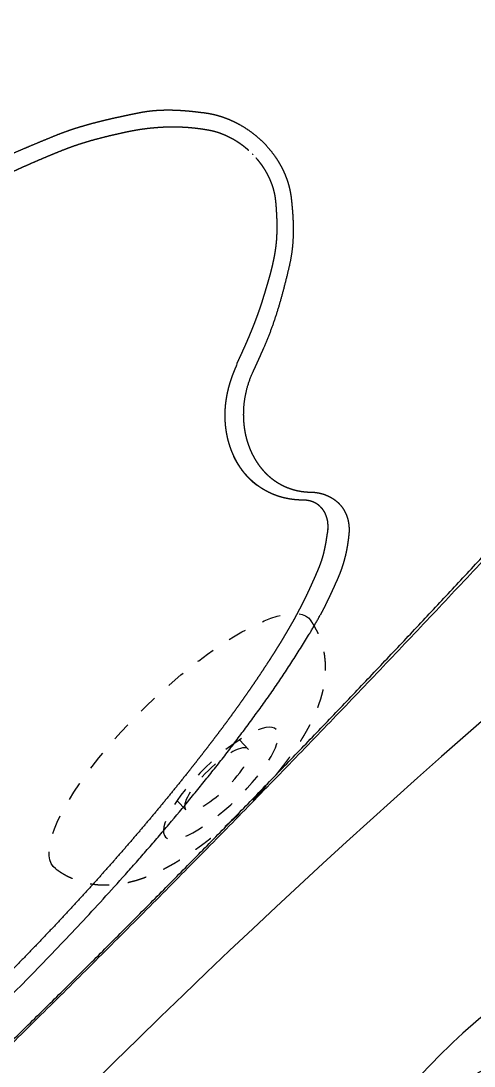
# Model space of a CAD drawing. Extents: x 944 to 1031, y 781 to 934.
# Drawn here: x 958.18 to 960.57, y 875.86 to 881.38 of the extents above; entities that cross this region are included whole.
import ezdxf

# ---------------------------------------------------------------- set-up
doc = ezdxf.new("R2010")
doc.units = 0
doc.header["$MEASUREMENT"] = 0
doc.linetypes.add('HIDDEN', pattern=[0.1875, 0.0625, -0.0625, 0.0625])
for name, color, linetype in [('1', 4, 'Continuous'), ('PARTS', 7, 'Continuous'), ('SHELL', 3, 'Continuous')]:
    doc.layers.add(name, color=color, linetype=linetype)

# ---------------------------------------------------------------- blocks, each defined once
blk = doc.blocks.new('MIDJET')
at = {"layer": '1', "color": 2}
blk.add_lwpolyline([(1.233974229648972, -0.77028816164011, 0.1947380921083911), (1.31604069483936, -0.5709864982123491, 0.09964685807676484), (1.237553494910452, -0.1687128058890579, 0.05727176867337152), (1.020696484249296, 0.2228775721700487, 0.04386796944944304), (0.6412357849732366, 0.666284092929331, 0.04386796944944345), (0.1902369098603476, 1.036688978957869, 0.05727176867337331), (-0.2056640731647672, 1.245572676026669, 0.09964685807676506), (-0.6094444916374577, 1.3158986153813, 0.1947380921083878), (-0.8070436285781195, 1.229813547952475, 0.1947380921083837)], format="xyb", dxfattribs=at)
at = {"layer": '1', "color": 3}
blk.add_arc((-0.1958048981060578, 0.3668057826951809), 0.5781786476709623, 27.87886740037354, 48.19817289671651, dxfattribs=at)
blk = doc.blocks.new('2006 ARIA')
at = {"layer": 'PARTS', "color": 3, "linetype": 'HIDDEN', "ltscale": 0.25}
for p, q in [((14.94675979786803, 74.85914214660852), (14.90111288401499, 74.90603324257108)), ((14.61714719587144, 74.53827530100887), (14.57150028201841, 74.58516639697143))]:
    blk.add_line(p, q, dxfattribs=at)
at = {"layer": 'PARTS', "color": 3, "linetype": 'Continuous'}
blk.add_lwpolyline([(13.69254776521484, 73.31202236193667, 0.0008542441), (13.87829208034032, 73.4949599903182, 0.0008542917999999999), (14.06342046815325, 73.67852249682369, 0.0008549892999999999), (14.24790380174522, 73.86273417142036, 0.0008553716), (14.43176246718804, 74.04756346740135, 0.0008556071), (14.61496531757348, 74.23303269221549, 0.0008567161), (14.79755295146106, 74.4191314585106, 0.0008586967), (14.97950095527335, 74.60588868212972, 0.0008566673), (15.16077106013881, 74.79320731830262, 0.0008512312), (15.34131455001966, 74.981085821791, 0.0008584089), (15.52139793989454, 75.1697725432739, 0.0008755677000000001), (15.70107634445731, 75.3593823826792, 0.0008505491000000001), (15.87941468742542, 75.54880329323112, 0.0007940603999999999), (16.05605605227015, 75.73767969335506, 0.0008717722999999999), (16.23481234950191, 75.93026963050158, 0.0010303616), (16.41696184422949, 76.1280708830866, 0.0007836229), (16.5875898904726, 76.3141322032426, 0.0002818738), (16.74152173500647, 76.48264251696105, 0.0010911858), (16.9377482322177, 76.70034697126721, 0.0018454134), (17.23809532805126, 77.03730989524843, 0.0009004750999999999), (17.63029102958694, 77.47958212997366, 0.0004789531)], format="xyb", dxfattribs=at)
at = {"layer": 'PARTS', "color": 4, "linetype": 'Continuous'}
blk.add_lwpolyline([(13.69907309339374, 73.30539521745777, 0.0005795511), (13.83516816235556, 73.43928229677385, 0.0005795964), (13.97095591600691, 73.57347980764632, 0.000579149), (14.1064251200778, 73.70799919673811, 0.0005788343), (14.24158698385077, 73.84282634904127, 0.0005785789), (14.37642627053833, 73.97797274869981, 0.0005782644), (14.51095753110121, 74.11342491655773, 0.0005777981), (14.6451655287517, 74.24919433675927, 0.0005772702), (14.77906346778445, 74.38526620846949, 0.0005765557), (14.91263611141176, 74.52165201583239, 0.000575943), (15.04589801059456, 74.65833827969209, 0.0005752449), (15.17883660938378, 74.79533779337771, 0.0005737297000000001), (15.31146107207542, 74.93263179101791, 0.0005710676000000001), (15.44375679773384, 75.07022841507887, 0.0005703529), (15.57574847479759, 75.2081281015129, 0.0005711867), (15.70742758731672, 75.34634760868585, 0.0005679394), (15.83876215130408, 75.48481985448745, 0.0005605372), (15.96972271501477, 75.62353444039923, 0.0005638839), (16.10050120337542, 75.76268237399665, 0.0005758662), (16.23114840372568, 75.90234390420312, 0.0005575896)], format="xyb", dxfattribs=at)
at = {"layer": 'PARTS', "color": 3, "linetype": 'HIDDEN', "ltscale": 0.25, "extrusion": (2.15209484833651e-17, 1.768331329324453e-17, -1)}
blk.add_ellipse((14.59531160062215, 74.89043785353147), major_axis=(0.6735561866886046, 0.6556844236166548), ratio=0.2875604840019277, start_param=3.096514190688376, end_param=6.328263770081, dxfattribs=at)
at = {"layer": 'PARTS', "color": 3, "linetype": 'HIDDEN', "ltscale": 0.25, "extrusion": (-5.803198628689122e-17, -5.975880840753052e-17, -1)}
blk.add_ellipse((14.80241466582311, 74.67768985186501), major_axis=(0.2918019856389091, 0.2840594749852671), ratio=0.2875604840019278, start_param=4.355360367553329, end_param=10.63854567473291, dxfattribs=at)
at = {"layer": 'PARTS', "color": 3, "linetype": 'HIDDEN', "ltscale": 0.25, "extrusion": (-1.825551890176307e-17, -2.1037747557143e-17, -1)}
blk.add_ellipse((14.78195349686985, 74.69870872380864), major_axis=(0.1648063009982756, 0.1604334227998198), ratio=0.2875604840019276, start_param=1.213767713963539, end_param=7.496953021143125, dxfattribs=at)
at = {"layer": 'PARTS', "color": 3, "linetype": 'Continuous'}
for points, degree, knots in [([(11.02753389514874, 76.02917029743764), (11.12542794779074, 76.12534517078939), (11.22454768657212, 76.22024992652575), (11.32481435267277, 76.31394441581472), (11.42614918720915, 76.40648848986905), (11.52847343139661, 76.49794199983842), (11.6317083263516, 76.58836479693605), (11.73139143183516, 76.67567660394559), (11.83243958237381, 76.76139302487684), (11.93467534221713, 76.84570003577505), (12.03792127554721, 76.92878361272608), (12.14199994664568, 77.01082973175335), (12.24673391970055, 77.09202436894805), (12.2955157468939, 77.12984230560107), (12.34468769552359, 77.1671492975911), (12.39421286106472, 77.20398763922674), (12.44405433903194, 77.24039962474876), (12.49417522489489, 77.27642754846056), (12.54453861417642, 77.31211370461074), (12.59479802250053, 77.3477261826265), (12.64529736017766, 77.38299545141649), (12.69600434233075, 77.41796528551777), (12.74688668410727, 77.45267945943795), (12.79791210071039, 77.48718174763246), (12.84904830723144, 77.52151592466043), (12.89487529042049, 77.55228535122217), (12.94114226787565, 77.582385189962), (12.98779880028405, 77.61188193911346), (13.03479444825757, 77.64084209699672), (13.0820787724324, 77.66933216190216), (13.12960133344745, 77.697418632123), (13.17693193450191, 77.72539165143166), (13.22449690233771, 77.75296103659025), (13.27225400497241, 77.78019657305356), (13.32016101036743, 77.80716804632789), (13.36817568656943, 77.83394524184348), (13.41625580153982, 77.86059794510686), (13.45752647950735, 77.88347590899207), (13.49928338011114, 77.9054461415252), (13.54146206974519, 77.92660805232208), (13.58399811480922, 77.94706105100408), (13.62682708170018, 77.96690454718998), (13.66988453683598, 77.9862379504658), (13.71260413570076, 78.00541965152354), (13.75554568654047, 78.02409528220755), (13.79866179044461, 78.04236879988343), (13.84190504846561, 78.06034416193313), (13.8852280617225, 78.07812532569767), (13.92858343129978, 78.09581624853729), (13.96428194835403, 78.11038283437824), (14.00047392945203, 78.12365218145851), (14.03707998892901, 78.13577591977071), (14.0740207411236, 78.14690567930938), (14.11121680039014, 78.15719309003202), (14.14858878109612, 78.16678978190873), (14.18534075982848, 78.17622726449383), (14.22225703165486, 78.18499380681851), (14.25929828667108, 78.19324166800573), (14.29642521505139, 78.20112310725585), (14.33359850683064, 78.20879038357907), (14.37077885226176, 78.21639575619918), (14.39812856538356, 78.22199023780956), (14.42572206521663, 78.22611894725424), (14.45349673416467, 78.2289172817683), (14.4813899546316, 78.23052063864031), (14.5093391090752, 78.23106441510458), (14.53728157989894, 78.23068400839611), (14.56478698498927, 78.23030955187096), (14.59225832084257, 78.22904964868383), (14.61968916459432, 78.22701981716352), (14.64707309357027, 78.2243355758261), (14.67440368493499, 78.22111244318887), (14.70167451595876, 78.21746593760645)], 6, [0, 0, 0, 0, 0, 0, 0, 0.08333333333333333, 0.08333333333333333, 0.08333333333333333, 0.08333333333333333, 0.08333333333333333, 0.08333333333333333, 0.1666666666666667, 0.1666666666666667, 0.1666666666666667, 0.1666666666666667, 0.1666666666666667, 0.1666666666666667, 0.25, 0.25, 0.25, 0.25, 0.25, 0.25, 0.3333333333333333, 0.3333333333333333, 0.3333333333333333, 0.3333333333333333, 0.3333333333333333, 0.3333333333333333, 0.4166666666666667, 0.4166666666666667, 0.4166666666666667, 0.4166666666666667, 0.4166666666666667, 0.4166666666666667, 0.5, 0.5, 0.5, 0.5, 0.5, 0.5, 0.5833333333333334, 0.5833333333333334, 0.5833333333333334, 0.5833333333333334, 0.5833333333333334, 0.5833333333333334, 0.6666666666666666, 0.6666666666666666, 0.6666666666666666, 0.6666666666666666, 0.6666666666666666, 0.6666666666666666, 0.75, 0.75, 0.75, 0.75, 0.75, 0.75, 0.8333333333333334, 0.8333333333333334, 0.8333333333333334, 0.8333333333333334, 0.8333333333333334, 0.8333333333333334, 0.9166666666666666, 0.9166666666666666, 0.9166666666666666, 0.9166666666666666, 0.9166666666666666, 0.9166666666666666, 1, 1, 1, 1, 1, 1, 1]), ([(14.70269995002286, 78.21829295345765), (14.70841496010621, 78.21738717671826), (14.71412854935988, 78.21647016148188), (14.7198406761438, 78.21554186074115), (14.72555129887269, 78.21460222754229), (14.73126037585257, 78.21365121487861), (14.73696786557912, 78.21268877582236), (14.75074854600348, 78.21036497582634), (14.76442642456345, 78.2075176775179), (14.77799178511623, 78.2041720679158), (14.79143491141099, 78.20035333409385), (14.8047460872765, 78.19608666293607), (14.81791559651651, 78.19139724151557), (14.83119173622435, 78.18666985088453), (14.84430159588078, 78.18150448682115), (14.85723998023877, 78.17592053577778), (14.87000169410476, 78.16993738426083), (14.88258154223104, 78.16357441866899), (14.89497432939811, 78.15685102553539), (14.91982098704511, 78.14337110004305), (14.94380512359794, 78.1284301292452), (14.96685004659071, 78.1120872222341), (14.9888790635041, 78.09440148821022), (15.00981548189952, 78.07543203634634), (15.02958260936452, 78.05523797573426), (15.04897453020067, 78.03542722550537), (15.06714778325045, 78.01451677636317), (15.08400892275745, 77.99256423314682), (15.0994645028029, 77.96962720058923), (15.11342107765677, 77.94576328344863), (15.12578520142711, 77.92103008643073), (15.13182829080529, 77.90894148858376), (15.1374951686962, 77.89667646562214), (15.14276581033823, 77.88424143317218), (15.14762019088812, 77.8716428067263), (15.1520382856113, 77.85888700193732), (15.15600006969089, 77.84598043427059), (15.15992569613809, 77.83319165990906), (15.16340966139819, 77.82027799513423), (15.16643426937458, 77.80725195064099), (15.16898182415866, 77.79412603709602), (15.17103462962655, 77.78091276516773), (15.17257498981621, 77.76762464552314), (15.17427938151218, 77.75292148623521), (15.17587360557786, 77.73821118675187), (15.17733882451694, 77.7234930574457), (15.17865620080534, 77.70876640850122), (15.17980689702745, 77.69403055026339), (15.18077207563192, 77.6792847929438), (15.18174983323479, 77.66434685628337), (15.1825411824509, 77.64940190620621), (15.18312765049996, 77.6344517802579), (15.18349076462709, 77.61949831595746), (15.18361205215888, 77.60454335079555), (15.18347304028703, 77.58958872229152), (15.18318979298124, 77.55911751362805), (15.18182584282249, 77.52867226151216), (15.17924900793014, 77.49831799171375), (15.17532710631758, 77.46811973016531), (15.16992795605051, 77.43814250263688), (15.16291937524966, 77.40845133500613), (15.1542960541442, 77.37191947789051), (15.14548520593098, 77.3354498274548), (15.13636616550593, 77.29907439855515), (15.12681826760308, 77.26282520572852), (15.11672084716565, 77.22673426371728), (15.10595323900429, 77.19083358718717), (15.09498762454928, 77.1542727306113), (15.08332352597267, 77.11792175278185), (15.07085985684125, 77.08183528586176), (15.05749553067153, 77.04606796207099), (15.04312946096638, 77.01067441361624), (15.02766056129008, 76.97570927265747), (15.02298483504728, 76.96514049080781), (15.01829206615139, 76.95457976319324), (15.01358280742988, 76.94402691368668), (15.00885761161908, 76.93348176623147), (15.00411703157602, 76.92294414467585), (14.99936162006361, 76.91241387293599), (14.99459129910019, 76.90185058600707), (14.98979430340796, 76.89129946225273), (14.98497539428877, 76.8807585828074), (14.98013933306993, 76.870226028778), (14.97529088107717, 76.85969988126874), (14.97043479959007, 76.84917822144632)], 6, [0, 0, 0, 0, 0, 0, 0, 0.07142857142857141, 0.07142857142857141, 0.07142857142857141, 0.07142857142857141, 0.07142857142857141, 0.07142857142857141, 0.1428571428571429, 0.1428571428571429, 0.1428571428571429, 0.1428571428571429, 0.1428571428571429, 0.1428571428571429, 0.2142857142857142, 0.2142857142857142, 0.2142857142857142, 0.2142857142857142, 0.2142857142857142, 0.2142857142857142, 0.2857142857142858, 0.2857142857142858, 0.2857142857142858, 0.2857142857142858, 0.2857142857142858, 0.2857142857142858, 0.357142857142857, 0.357142857142857, 0.357142857142857, 0.357142857142857, 0.357142857142857, 0.357142857142857, 0.4285714285714286, 0.4285714285714286, 0.4285714285714286, 0.4285714285714286, 0.4285714285714286, 0.4285714285714286, 0.4999999999999999, 0.4999999999999999, 0.4999999999999999, 0.4999999999999999, 0.4999999999999999, 0.4999999999999999, 0.5714285714285714, 0.5714285714285714, 0.5714285714285714, 0.5714285714285714, 0.5714285714285714, 0.5714285714285714, 0.6428571428571427, 0.6428571428571427, 0.6428571428571427, 0.6428571428571427, 0.6428571428571427, 0.6428571428571427, 0.7142857142857142, 0.7142857142857142, 0.7142857142857142, 0.7142857142857142, 0.7142857142857142, 0.7142857142857142, 0.7857142857142856, 0.7857142857142856, 0.7857142857142856, 0.7857142857142856, 0.7857142857142856, 0.7857142857142856, 0.8571428571428571, 0.8571428571428571, 0.8571428571428571, 0.8571428571428571, 0.8571428571428571, 0.8571428571428571, 0.9285714285714284, 0.9285714285714284, 0.9285714285714284, 0.9285714285714284, 0.9285714285714284, 0.9285714285714284, 1, 1, 1, 1, 1, 1, 1]), ([(14.69166673664336, 78.13072572683018), (14.67245407588211, 78.13318555538126), (14.65317484176944, 78.13527298932411), (14.63383777388708, 78.13699220266165), (14.61445161181678, 78.13834736939612), (14.5950250951405, 78.13934266353044), (14.57556696344, 78.13998225906698), (14.55608595629747, 78.14027033000855), (14.53659081329442, 78.1402110503576), (14.51709027401307, 78.13980859411674), (14.49759307803515, 78.13906713528866), (14.47810796494241, 78.13799084787593), (14.45864367431705, 78.13658390588103), (14.43920894574057, 78.13485048330676), (14.4198125187952, 78.13279475415561), (14.40046313306266, 78.13042089243027), (14.38116952812493, 78.1277330721332), (14.36194044356353, 78.1247354672671), (14.34278461896088, 78.12143225183456), (14.3237107938985, 78.11782759983828), (14.30472770795836, 78.1139256852806), (14.27348474270798, 78.10714422779495), (14.2422615090104, 78.10012726346633), (14.21108592473706, 78.09282188411578), (14.1799859077596, 78.08517518156441), (14.14898937594967, 78.07713424763335), (14.11812424717891, 78.06864617414374), (14.08741843931898, 78.05965805291669), (14.0568998702413, 78.05011697577311), (14.02659645781773, 78.03997003453424), (13.99653611991971, 78.02916432102109), (13.96674677441888, 78.0176469270549), (13.93576644630866, 78.00512159441564), (13.90484773741514, 77.9924208965358), (13.87399439069509, 77.97954218966834), (13.84321014910574, 77.96648283006618), (13.81249875560388, 77.95324017398218), (13.78186395314674, 77.9398115776695), (13.75130948469086, 77.92619439738098), (13.72083909319349, 77.91238598936957), (13.69045652161162, 77.8983837098881), (13.66016551290181, 77.88418491518973), (13.62996981002175, 77.86978696152732), (13.59987315592775, 77.85518720515381), (13.56987929357706, 77.84038300232214), (13.53999196592645, 77.82537170928526), (13.51021491593315, 77.81015068229613), (13.48055188655417, 77.79471727760767), (13.45100662074606, 77.77906885147286), (13.42158286146628, 77.76320276014474), (13.39228435167138, 77.74711635987603), (13.36311483431837, 77.73080700691992), (13.29012533088712, 77.68907464879624), (13.21759330051168, 77.6465222440612), (13.14551336991622, 77.60317429632994), (13.07388016582377, 77.559055309217), (13.00268831495873, 77.51418978633728), (12.93193244404461, 77.46860223130545), (12.86160717980488, 77.42231714773641), (12.7917071489635, 77.37535903924493), (12.72222697824418, 77.3277524094458), (12.65316129437065, 77.27952176195379), (12.58450472406662, 77.23069160038358), (12.51625189405581, 77.18128642835018), (12.44839743106195, 77.13133074946813), (12.38093596180875, 77.08084906735246), (12.3138621130197, 77.02986588561782), (12.24717051141897, 76.978405707879), (12.18085578373007, 76.92649303775067), (12.1149125566767, 76.87415237884795), (12.04933545698259, 76.82140823478528), (11.98411911137168, 76.76828510917767), (11.93774923051205, 76.73008963658799), (11.89156300125478, 76.69166486688368), (11.84556002821887, 76.65301397386622), (11.79973991602333, 76.61414013133674), (11.75410226928761, 76.57504651309671), (11.70864669263028, 76.53573629294749), (11.66337279067102, 76.49621264469022), (11.6182801680286, 76.45647874212648), (11.57336842932204, 76.4165377590574), (11.5286371791708, 76.37639286928436), (11.48408602219388, 76.33604724660881), (11.43971456301028, 76.29550406483202), (11.39552240623948, 76.25476649775521), (11.35150915650001, 76.21383771917976), (11.30767441841158, 76.17272090290714), (11.26401779659273, 76.13141922273849), (11.22053889566314, 76.08993585247526), (11.1772373202416, 76.04827396591872), (11.13411267494735, 76.00643673687034), (11.09116456439938, 75.96442733913125)], 1, [0, 0, 0.5082061430171474, 1.016412286034295, 1.524618429051442, 2.03282457206859, 2.541030715085737, 3.049236858102884, 3.557443001120031, 4.065649144137179, 4.573855287154327, 5.082061430171474, 5.590267573188622, 6.098473716205769, 6.606679859222917, 7.114886002240063, 7.62309214525721, 8.131298288274358, 8.639504431291506, 9.147710574308654, 9.6559167173258, 10.16412286034295, 11.00269251510324, 11.84126216986353, 12.67983182462381, 13.5184014793841, 14.35697113414439, 15.19554078890468, 16.03411044366497, 16.87268009842526, 17.71124975318555, 18.54981940794583, 19.38838906270612, 20.26558094602996, 21.1427728293538, 22.01996471267763, 22.89715659600147, 23.7743484793253, 24.65154036264914, 25.52873224597298, 26.40592412929681, 27.28311601262065, 28.16030789594449, 29.03749977926832, 29.91469166259216, 30.791883545916, 31.66907542923983, 32.54626731256367, 33.4234591958875, 34.30065107921134, 35.17784296253518, 36.05503484585902, 36.93222672918285, 39.13908890738722, 41.34595108559159, 43.55281326379594, 45.75967544200032, 47.96653762020468, 50.17339979840904, 52.3802619766134, 54.58712415481777, 56.79398633302213, 59.00084851122649, 61.20771068943086, 63.41457286763522, 65.62143504583959, 67.82829722404395, 70.03515940224833, 72.24202158045269, 74.44888375865705, 76.65574593686141, 78.86260811506578, 81.06947029327014, 82.64601405104784, 84.22255780882554, 85.79910156660324, 87.37564532438095, 88.95218908215864, 90.52873283993634, 92.10527659771405, 93.68182035549174, 95.25836411326945, 96.83490787104715, 98.41145162882486, 99.98799538660256, 101.5645391443802, 103.141082902158, 104.7176266599357, 106.2941704177133, 107.8707141754911, 109.4472579332688, 111.0238016910465, 112.6003454488242, 112.6003454488242]), ([(14.9489352750636, 78.0167441705106), (14.94673155012879, 78.01874156768201), (14.94090304586462, 78.02384392894089), (14.93498626788482, 78.02884648245686), (14.92898401213643, 78.03374731605845), (14.9228990745662, 78.03854451757388), (14.9167342511214, 78.0432361748318), (14.91049233774902, 78.04782037566042), (14.90417613039585, 78.05229520788828), (14.89778842500891, 78.05665875934369), (14.89133201753521, 78.0609091178552), (14.88377064952033, 78.06569277108156), (14.87611106346662, 78.07033602609863), (14.86835751001081, 78.07483575688764), (14.86051423978984, 78.07918883743002), (14.85258550344042, 78.08339214170712), (14.84457555159906, 78.08744254370026), (14.83648863490271, 78.09133691739078), (14.82832900398807, 78.09507213676), (14.82010090949166, 78.09864507578925), (14.81180860205041, 78.10205260845999), (14.80345633230081, 78.10529160875342), (14.79504835088005, 78.10835895065088), (14.78658890842439, 78.11125150813393), (14.77959682496589, 78.11346321695248), (14.77255356469482, 78.11550331972182), (14.76546430309509, 78.11738544597665), (14.75833421565085, 78.11912322525188), (14.75116847784602, 78.12073028708221), (14.74397226516453, 78.12222026100233), (14.73675075309075, 78.12360677654715), (14.72950911710836, 78.12490346325137), (14.72225253270176, 78.12612395064968), (14.71498617535485, 78.12728186827701), (14.70771522055156, 78.12839084566815), (14.70044484377581, 78.12946451235769), (14.69318022051198, 78.13051649788042)], 1, [0.7331999875062413, 0.7331999875062413, 0.8110834371137098, 1.013854296392137, 1.216625155670565, 1.419396014948992, 1.62216687422742, 1.824937733505847, 2.027708592784275, 2.230479452062702, 2.433250311341129, 2.636021170619557, 2.87069306851292, 3.105364966406284, 3.340036864299647, 3.57470876219301, 3.809380660086374, 4.044052557979738, 4.278724455873101, 4.513396353766464, 4.748068251659828, 4.982740149553192, 5.217412047446556, 5.452083945339918, 5.686755843233282, 5.879410576645959, 6.072065310058638, 6.264720043471316, 6.457374776883993, 6.650029510296671, 6.842684243709349, 7.035338977122026, 7.227993710534705, 7.420648443947382, 7.61330317736006, 7.805957910772737, 7.998612644185416, 8.191267377598093, 8.191267377598093]), ([(14.98630875517097, 77.97878321534313), (14.99106354915716, 77.97328517900576), (14.996031021009, 77.96734697904571), (15.0008988800007, 77.96132895830613), (15.00566565676604, 77.95523205244376), (15.01032988193879, 77.94905719711517), (15.01489008615272, 77.94280532797711), (15.01934480004138, 77.93647738068626), (15.02369255423878, 77.93007429089914), (15.02793187937846, 77.92359699427254), (15.03206130609442, 77.917046426463), (15.03639727491168, 77.90987480366118), (15.04059533992836, 77.90260413512885), (15.04465270361788, 77.8952393951663), (15.04856656845459, 77.88778555807369), (15.05233413691212, 77.8802475981513), (15.05595261146436, 77.87263048969942), (15.05941919458519, 77.8649392070181), (15.06273108874848, 77.85717872440773), (15.06588549642811, 77.84935401616838), (15.06887962009796, 77.84147005660054), (15.07171066223191, 77.83353182000417), (15.07437582530383, 77.82554428067954), (15.07687231178761, 77.81751241292693), (15.07919732415712, 77.80944119104663), (15.08092835275806, 77.80288531609028), (15.0825093522833, 77.79629486014846), (15.08394924873414, 77.78967251364577), (15.08525696811239, 77.78302096700679), (15.08644143641891, 77.77634291065601), (15.08751157965548, 77.76964103501814), (15.08847632382322, 77.76291803051765), (15.08934459492389, 77.75617658757915), (15.0901253189586, 77.74941939662722), (15.09082742192891, 77.74264914808646), (15.09145982983614, 77.73586853238146), (15.09203146868163, 77.7290802399367), (15.09255126446715, 77.7222869611769), (15.09302814319381, 77.71549138652665), (15.09347103086293, 77.70869620641031), (15.09388885347607, 77.70190411125259), (15.09429053703479, 77.69511779147808), (15.09468500754019, 77.68833993751139), (15.09508119099382, 77.68157323977698), (15.09582355457155, 77.66773328719592), (15.096408488419, 77.653882988796), (15.09682845210637, 77.64002565533008), (15.09707590520384, 77.62616459755156), (15.09714330728184, 77.6123031262133), (15.09702311791057, 77.59844455206849), (15.09670779666021, 77.58459218587018), (15.0961898031012, 77.57074933837146), (15.09546159680372, 77.5569193203255), (15.09451563733819, 77.5431054424854), (15.09313651450361, 77.52745283025365), (15.09141330711691, 77.5118429474428), (15.08936559104859, 77.49627455074153), (15.08701294216917, 77.48074639683819), (15.08437493634938, 77.46525724242156), (15.0814711494595, 77.4498058441801), (15.07832115737028, 77.43439095880251), (15.07494453595223, 77.41901134297723), (15.07136086107562, 77.40366575339283), (15.06758970861142, 77.38835294673811), (15.06365065442969, 77.3730716797013), (15.0595632744014, 77.3578207089713), (15.05534714439682, 77.34259879123647), (15.05102184028647, 77.32740468318548), (15.04660693794108, 77.3122371415069), (15.04212201323116, 77.2970949228893), (15.03758664202701, 77.28197678402114), (15.03302040019958, 77.26688148159121), (15.02844286361892, 77.25180777228798), (15.02387360815578, 77.2367544128), (15.01837082198517, 77.21897041700424), (15.01266535212153, 77.20124899418613), (15.00676557681436, 77.18358844071054), (15.00067987431362, 77.16598705294291), (14.99441662286858, 77.14844312724813), (14.98798420072876, 77.13095495999164), (14.98139098614433, 77.11352084753833), (14.97464535736458, 77.09613908625363), (14.967755692639, 77.07880797250243), (14.96073037021733, 77.06152580264995), (14.95357776834931, 77.04429087306153), (14.94630626528419, 77.02710148010215), (14.93892423927218, 77.00995592013692), (14.93144006856255, 76.99285248953117), (14.9238621314048, 76.97578948464991), (14.91619880604867, 76.95876520185834), (14.90845847074411, 76.94177793752158), (14.90064950374017, 76.92482598800484), (14.89278028328681, 76.90790764967323), (14.88485918763354, 76.89102121889198)], 1, [0.6242931820389191, 0.6242931820389191, 0.8157072349458222, 1.019634043682278, 1.223560852418733, 1.427487661155189, 1.631414469891644, 1.8353412786281, 2.039268087364555, 2.243194896101011, 2.447121704837467, 2.651048513573922, 2.871493768686696, 3.09193902379947, 3.312384278912244, 3.532829534025018, 3.753274789137792, 3.973720044250566, 4.19416529936334, 4.414610554476114, 4.635055809588888, 4.855501064701662, 5.075946319814436, 5.29639157492721, 5.516836830039985, 5.737282085152758, 5.915444937615148, 6.093607790077537, 6.271770642539926, 6.449933495002316, 6.628096347464705, 6.806259199927094, 6.984422052389483, 7.162584904851874, 7.340747757314263, 7.518910609776652, 7.697073462239042, 7.875236314701431, 8.053399167163821, 8.23156201962621, 8.4097248720886, 8.587887724550988, 8.766050577013377, 8.944213429475766, 9.122376281938157, 9.486957045177439, 9.851537808416722, 10.216118571656, 10.58069933489529, 10.94528009813457, 11.30986086137385, 11.67444162461313, 12.03902238785241, 12.40360315109169, 12.76818391433098, 13.1821429176617, 13.59610192099242, 14.01006092432315, 14.42401992765387, 14.83797893098459, 15.25193793431531, 15.66589693764604, 16.07985594097676, 16.49381494430748, 16.9077739476382, 17.32173295096893, 17.73569195429965, 18.14965095763037, 18.5636099609611, 18.97756896429182, 19.39152796762254, 19.80548697095326, 20.21944597428399, 20.63340497761471, 21.04736398094543, 21.53760780945386, 22.02785163796229, 22.51809546647072, 23.00833929497915, 23.49858312348758, 23.988826951996, 24.47907078050444, 24.96931460901286, 25.4595584375213, 25.94980226602972, 26.44004609453815, 26.93028992304658, 27.42053375155501, 27.91077758006344, 28.40102140857186, 28.89126523708029, 29.38150906558872, 29.87175289409715, 30.36199672260558, 30.85224055111401, 30.85224055111401]), ([(14.88684564756977, 76.88858568103285), (14.88306369081101, 76.88047464980764), (14.87938258331928, 76.87232358562346), (14.87580390653306, 76.86413574975916), (14.87232924189061, 76.85591440349322), (14.86896017083063, 76.84766280810436), (14.86569827479161, 76.83938422487131), (14.86254513521203, 76.83108191507256), (14.8595023335306, 76.82275913998694), (14.85657145118557, 76.81441916089284), (14.85375406961566, 76.8060652390692), (14.85105177025935, 76.79770063579451), (14.84846613455511, 76.7893286123475), (14.84599874394144, 76.78095243000678), (14.84365117985681, 76.77257535005094), (14.84142502373993, 76.7642006337586), (14.83932185702929, 76.7558315424086), (14.83711346427526, 76.74646545684914), (14.83505521704365, 76.73708243833369), (14.83314827390109, 76.72768522015065), (14.83139379341469, 76.71827653558796), (14.82979293415133, 76.70885911793357), (14.82834685467742, 76.69943570047553), (14.82705671356052, 76.6900090165019), (14.82592366936706, 76.68058179930074), (14.8249488806639, 76.6711567821601), (14.82413350601814, 76.66173669836803), (14.82347870399644, 76.6523242812126), (14.8229856331659, 76.64292226398163), (14.82265545209339, 76.63353337996341), (14.82248931934555, 76.62416036244588), (14.82248839348949, 76.61480594471709), (14.82265383309186, 76.6054728600651), (14.82299107021572, 76.59598116482823), (14.82349454486462, 76.58651186258976), (14.82416334365598, 76.5770694466487), (14.82499655320726, 76.56765841030426), (14.8259932601361, 76.55828324685558), (14.82715255106018, 76.54894844960188), (14.82847351259716, 76.53965851184239), (14.82995523136469, 76.53041792687611), (14.83159679398, 76.52123118800228), (14.83339728706119, 76.51210278852022), (14.83535579722525, 76.50303722172885), (14.83747141109029, 76.49403898092748), (14.83974321527376, 76.48511255941526), (14.84217029639308, 76.47626245049139), (14.84475174106615, 76.467493147455), (14.8474866359104, 76.45880914360521), (14.85037406754327, 76.45021493224135), (14.85341312258242, 76.44171500666243), (14.85660288764575, 76.43331386016769), (14.85985338978048, 76.4252303954587), (14.86325113093949, 76.41722837134091), (14.86679318221627, 76.409311762122), (14.87047661470524, 76.40148454210942), (14.87429849950036, 76.39375068561071), (14.87825590769535, 76.38611416693357), (14.8823459103844, 76.37857896038531), (14.88656557866148, 76.37114904027362), (14.89091198362075, 76.36382838090606), (14.89538219635597, 76.35662095659018), (14.8999732879613, 76.34953074163354), (14.90468232953071, 76.34256171034372), (14.90950639215839, 76.33571783702814), (14.91444254693783, 76.3290030959945), (14.91948786496346, 76.32242146155022), (14.92463941732922, 76.315976908003), (14.92989427512907, 76.30967340966026), (14.93524950945698, 76.3035149408297), (14.9407021914069, 76.29750547581875), (14.94608107729528, 76.29181928612775), (14.95155565315463, 76.2862613414569), (14.95712193375221, 76.280834150857), (14.96277593385616, 76.27554022337927), (14.96851366823421, 76.27038206807447), (14.97433115165404, 76.26536219399361), (14.98022439888359, 76.26048311018758), (14.98618942469056, 76.25574732570738), (14.99222224384289, 76.25115734960389)], 1, [0, 0, 0.2356440172003801, 0.4712880344007601, 0.7069320516011401, 0.9425760688015202, 1.1782200860019, 1.41386410320228, 1.64950812040266, 1.88515213760304, 2.120796154803421, 2.356440172003801, 2.592084189204181, 2.827728206404561, 3.063372223604941, 3.299016240805321, 3.534660258005701, 3.770304275206081, 4.033878896556405, 4.297453517906728, 4.561028139257052, 4.824602760607375, 5.088177381957699, 5.351752003308022, 5.615326624658346, 5.878901246008669, 6.142475867358993, 6.406050488709317, 6.66962511005964, 6.933199731409963, 7.196774352760287, 7.46034897411061, 7.723923595460934, 7.987498216811257, 8.25615931561063, 8.52482041441, 8.79348151320937, 9.06214261200874, 9.330803710808112, 9.599464809607483, 9.868125908406853, 10.13678700720622, 10.4054481060056, 10.67410920480497, 10.94277030360434, 11.21143140240371, 11.48009250120308, 11.74875360000245, 12.01741469880182, 12.28607579760119, 12.55473689640056, 12.82339799519993, 13.0920590939993, 13.35340386277268, 13.61474863154606, 13.87609340031943, 14.13743816909281, 14.39878293786618, 14.66012770663956, 14.92147247541294, 15.18281724418631, 15.44416201295969, 15.70550678173306, 15.96685155050644, 16.22819631927981, 16.48954108805319, 16.75088585682657, 17.01223062559994, 17.27357539437332, 17.53492016314669, 17.79626493192007, 18.05760970069345, 18.310843105347, 18.56407651000055, 18.8173099146541, 19.07054331930765, 19.3237767239612, 19.57701012861475, 19.8302435332683, 20.08347693792185, 20.3367103425754, 20.3367103425754]), ([(14.97043479959007, 76.84917822144632), (14.9541099360722, 76.81380717964555), (14.94095948663107, 76.7773628739177), (14.93099920693385, 76.74018540057568), (14.9242448526029, 76.70261485599508), (14.92071217927628, 76.66499133651303), (14.9204169425384, 76.62765493852169), (14.92026951847834, 76.60901130850914), (14.92094208068715, 76.59052130075429), (14.9224157750707, 76.57222475323147), (14.92467174741637, 76.55416150406711), (14.92769114357384, 76.5363713912875), (14.93145510937325, 76.51889425295406), (14.93529568713257, 76.50106138405692), (14.93991966747649, 76.48361181897087), (14.94530263089268, 76.46658139104227), (14.95142015784563, 76.45000593364705), (14.95824782884119, 76.43392128009634), (14.96576122431952, 76.4183632637961), (14.97334384101646, 76.40266191085368), (14.98161135229088, 76.38754681239891), (14.99053631790593, 76.37304536110196), (15.00009129767545, 76.35918494957616), (15.01024885136826, 76.34599297049692), (15.02098153874476, 76.33349681653169), (15.03168969468402, 76.32102922472097), (15.0429405681507, 76.30928784025639), (15.05470653287171, 76.29828784314907), (15.06695996261874, 76.28804441334762), (15.07967323109233, 76.27857273089046), (15.0928187120428, 76.26988797575848)], 6, [0, 0, 0, 0, 0, 0, 0, 0.2, 0.2, 0.2, 0.2, 0.2, 0.2, 0.4, 0.4, 0.4, 0.4, 0.4, 0.4, 0.6, 0.6, 0.6, 0.6, 0.6, 0.6, 0.8, 0.8, 0.8, 0.8, 0.8, 0.8, 1, 1, 1, 1, 1, 1, 1]), ([(14.94677458166484, 76.29208197385901), (14.9438373024625, 76.295102880478), (14.94093278183482, 76.29816760702624), (14.93806143038478, 76.3012759048446), (14.93522365871559, 76.30442752527404), (14.93241987743045, 76.30762221965551), (14.92965049713234, 76.31085973933011), (14.91793330875726, 76.3245576153223), (14.90686417606503, 76.33898666389211), (14.89646793847146, 76.35411545048771), (14.8867694354044, 76.36991254056943), (14.87779350628284, 76.38634649958829), (14.86956499053008, 76.40338589299961)], 6, [0.1539682980447976, 0.1539682980447976, 0.1539682980447976, 0.1539682980447976, 0.1539682980447976, 0.1539682980447976, 0.1539682980447976, 0.2, 0.2, 0.2, 0.2, 0.2, 0.2, 0.3936592168082999, 0.3936592168082999, 0.3936592168082999, 0.3936592168082999, 0.3936592168082999, 0.3936592168082999, 0.3936592168082999]), ([(15.0928187120428, 76.26988797575848), (15.10609629037845, 76.26111594855149), (15.11977661380661, 76.2531632697943), (15.13383524748133, 76.24603692458072), (15.14824775655711, 76.2397438980048), (15.16298970621278, 76.23429117513058), (15.17803666157852, 76.229685741082), (15.19332264994432, 76.22500714602222), (15.20884852644417, 76.2211239477848), (15.2246134955069, 76.21809710335594), (15.24061676155566, 76.21598756971673), (15.25685752896311, 76.21485630390521), (15.27333500220857, 76.21476426285085)], 6, [0, 0, 0, 0, 0, 0, 0, 0.5, 0.5, 0.5, 0.5, 0.5, 0.5, 1, 1, 1, 1, 1, 1, 1]), ([(15.23272591381124, 76.17245982368092), (15.22384574552871, 76.17257509025262), (15.21495448638984, 76.17288056085647), (15.20605847065076, 76.17337595686001), (15.19716403256825, 76.17406099963091), (15.18827750639889, 76.17493541053705), (15.17940522639901, 76.17599891094585), (15.17055352682496, 76.1772512222251), (15.16172874193376, 76.17869206574233), (15.15293720598152, 76.18032116286531), (15.14418525322503, 76.18213823496183), (15.13547921792065, 76.18414300339919), (15.12682543432493, 76.18633518954539), (15.11823023669444, 76.18871451476787), (15.10969995928576, 76.1912807004345), (15.101240936355, 76.19403346791273), (15.0928595021594, 76.19697253857032), (15.08456199095485, 76.20009763377493), (15.07635473699816, 76.2034084748941), (15.06824407454587, 76.20690478329573), (15.06034517055286, 76.21052872592327), (15.05252241365974, 76.21433412060708), (15.04477637982882, 76.21832323482147), (15.03710764502239, 76.22249833604064), (15.0295167852023, 76.22686169173869), (15.02200437633087, 76.23141556938992), (15.01457107645797, 76.2361621840505)], 1, [0, 0, 0.2764638859486475, 0.552927771897295, 0.8293916578459425, 1.10585554379459, 1.382319429743238, 1.658783315691885, 1.935247201640532, 2.21171108758918, 2.488174973537828, 2.764638859486475, 3.041102745435122, 3.31756663138377, 3.594030517332418, 3.870494403281065, 4.146958289229713, 4.42342217517836, 4.699886061127008, 4.976349947075655, 5.252813833024303, 5.525042751348341, 5.797271669672378, 6.069500587996416, 6.341729506320455, 6.613958424644492, 6.88618734296853, 7.158413255038079, 7.158413255038079]), ([(15.27333500220857, 76.21476426285085), (15.28897991047393, 76.2146768724192), (15.30410528763946, 76.2133832656674), (15.31867975985756, 76.21097709430217), (15.33267195325584, 76.20755201000622), (15.34605049401102, 76.20320166445629), (15.35878400829142, 76.19801970932099), (15.37159479754087, 76.1928063068267), (15.3836865198391, 76.18673738593475), (15.39503820830123, 76.17985483341033), (15.40562889610214, 76.17220053596964), (15.4154376164106, 76.16381638032328), (15.42444340237148, 76.15474425321202), (15.43451968947375, 76.1445937391087), (15.44351227569723, 76.13358984934689), (15.45140462038944, 76.12177446625242), (15.45818018284922, 76.1091894722108), (15.46382242242134, 76.09587674954525), (15.46831479845264, 76.08187818058161), (15.47054914295495, 76.07491580137662), (15.47249359848388, 76.06779364002944), (15.47414206191024, 76.06051314664614), (15.47548843001937, 76.05307577140911), (15.47652659959431, 76.04548296449798), (15.47725046742607, 76.03773617610057), (15.4779710039561, 76.03002503923187), (15.47838014739727, 76.02217251158174), (15.47847067752582, 76.0141811081063), (15.4782353740859, 76.00605334378326), (15.47766701687488, 75.99779173353625), (15.47675838561304, 75.98939879237298), (15.47579587819064, 75.98050820174535), (15.47476620564112, 75.97162190421375), (15.47365685581462, 75.96273407290266), (15.47245531644649, 75.95383888103743), (15.4711490753391, 75.9449305018021), (15.469725620281, 75.9360031083678), (15.46826260225885, 75.92682759058096), (15.46667954984969, 75.9176347340699), (15.46496585065188, 75.90842021863068), (15.4631108923204, 75.8991797240077), (15.46110406250455, 75.88990892994025), (15.45893474877357, 75.88060351624881), (15.45447987802686, 75.86149405558274), (15.44934450349115, 75.84225106335339), (15.44344235679432, 75.82286607114702), (15.43668716952448, 75.8033306105641), (15.4289926732481, 75.78363621323729), (15.42027259963606, 75.76377441068826), (15.41314656552163, 75.74754336853812), (15.40598065693848, 75.73134826582066), (15.39875133314013, 75.7151841771248), (15.39143505336733, 75.69904617707994), (15.38400827684109, 75.68292934029682), (15.37644746282331, 75.66682874137246), (15.36872927500349, 75.65039301811282), (15.36086990560216, 75.63397437495303), (15.35284337593998, 75.61756831555613), (15.34462370733468, 75.60117034358188), (15.33618492110395, 75.58477596269074), (15.32750103859462, 75.56838067651813)], 6, [0, 0, 0, 0, 0, 0, 0, 0.1, 0.1, 0.1, 0.1, 0.1, 0.1, 0.2, 0.2, 0.2, 0.2, 0.2, 0.2, 0.3, 0.3, 0.3, 0.3, 0.3, 0.3, 0.4, 0.4, 0.4, 0.4, 0.4, 0.4, 0.5, 0.5, 0.5, 0.5, 0.5, 0.5, 0.6, 0.6, 0.6, 0.6, 0.6, 0.6, 0.7, 0.7, 0.7, 0.7, 0.7, 0.7, 0.8, 0.8, 0.8, 0.8, 0.8, 0.8, 0.9000000000000001, 0.9000000000000001, 0.9000000000000001, 0.9000000000000001, 0.9000000000000001, 0.9000000000000001, 1, 1, 1, 1, 1, 1, 1]), ([(15.32594266821434, 76.13818113212096), (15.32407164902156, 76.14002390321275), (15.32204031090805, 76.14190084870177), (15.31985275177044, 76.14380130566724), (15.31751306950559, 76.14571461118805), (15.31502536200992, 76.14763010234333), (15.31239372717982, 76.14953711621195), (15.30962226291194, 76.15142498987302), (15.30671506710291, 76.15328306040556), (15.30367623764914, 76.15510066488866), (15.30050987244726, 76.15686714040112), (15.29722006939369, 76.15857182402215), (15.29381092638505, 76.16020405283075), (15.29028654131798, 76.16175316390593), (15.28665101208867, 76.16320849432668), (15.2829084365942, 76.16455938117213), (15.27794955287118, 76.16616014156648), (15.27288420471473, 76.1676034066262), (15.26769539336055, 76.16887922808894), (15.26236612004413, 76.16997765769236), (15.25687938600072, 76.17088874717433), (15.25121819246579, 76.17160254827274), (15.24536554067481, 76.17210911272514), (15.23930443186327, 76.17239849226951), (15.23301786726643, 76.17246073864351)], 1, [0, 0, 0.1870985190869765, 0.3741970381739529, 0.5612955572609295, 0.7483940763479059, 0.9354925954348824, 1.122591114521859, 1.309689633608836, 1.496788152695812, 1.683886671782788, 1.870985190869765, 2.058083709956741, 2.245182229043718, 2.432280748130694, 2.619379267217671, 2.806477786304647, 3.048629305749266, 3.290780825193885, 3.532932344638504, 3.775083864083123, 4.017235383527741, 4.25938690297236, 4.501538422416979, 4.743689941861597, 4.985841461306217, 4.985841461306217]), ([(15.32589724099398, 76.13822736076042), (15.32887104887777, 76.13509902514477), (15.33170876142731, 76.13190522078355), (15.33441228866764, 76.12864968246879), (15.33698354062267, 76.12533614499262), (15.33942442731768, 76.12196834314716), (15.34173685877658, 76.11855001172432), (15.34392274502443, 76.11508488551647), (15.34598399608581, 76.11157669931549), (15.34792252198486, 76.10802918791353), (15.3497402327464, 76.1044460861026), (15.35143903839526, 76.10083112867494), (15.35302084895557, 76.09718805042257), (15.35448757445192, 76.09352058613763), (15.35595765002199, 76.08953516345161), (15.35733282822866, 76.08551800129396), (15.35862390376019, 76.08147130836926), (15.35998930473579, 76.07688658775601), (15.36127829878228, 76.07226953641123), (15.36133710685726, 76.07205239807513), (15.36134744483593, 76.07201417022122), (15.36146721352225, 76.07156584074312), (15.36160201624239, 76.07105119302764), (15.3617458921567, 76.07049225428852), (15.36189288042488, 76.0699110517395), (15.36203702020703, 76.06932961259452), (15.36217235066306, 76.06876996406731), (15.3628945301864, 76.0655167369606), (15.36351339227349, 76.06227409764472), (15.36403135826731, 76.05905946288522), (15.36447101276895, 76.05572972019854), (15.36481536962356, 76.05246629101839), (15.36507690631242, 76.04929987531796), (15.36526810031683, 76.04626117307009), (15.36538346723273, 76.04389891010157), (15.36547250849435, 76.04164709409713), (15.36554152761369, 76.0395051142367), (15.36559682810275, 76.03747235970036), (15.36564471347356, 76.03554821966793), (15.36569148723811, 76.03373208331914), (15.36574345290842, 76.03202333983415), (15.36576731083278, 76.03135289648992), (15.365786203472, 76.0308576208862), (15.36578851259537, 76.03079911163002), (15.3657896722907, 76.03076988761723), (15.36579025343008, 76.03075528321017), (15.36579039884987, 76.03075163289748), (15.36579047158011, 76.03074980785925), (15.36580423076089, 76.03035638796484), (15.36581801001375, 76.02986632397483), (15.3658312141954, 76.02929492719693), (15.3658432481634, 76.02865750893852), (15.36585351677491, 76.02796938050722), (15.36586142488704, 76.02724585321039), (15.36586637735741, 76.02650223835565), (15.3658677790429, 76.02575384725048), (15.36586503480089, 76.0250159912024), (15.36585754948851, 76.02430398151898), (15.36584472796335, 76.02363312950763), (15.36570271641699, 76.02008408173879), (15.36545662891922, 76.01656104081371), (15.36511706183387, 76.01308544842448), (15.36479673660847, 76.0104361665617), (15.36443646852899, 76.00783634043273), (15.36404900109528, 76.0053137228499), (15.36364707780717, 76.00289606662534), (15.36333407784878, 76.00110957907657), (15.36302685766395, 75.99940865719975), (15.36273261169799, 75.99780897113135), (15.36248443893601, 75.99646600024846), (15.36225334921983, 75.99521006520524), (15.36204027487111, 75.99403908655268), (15.36184614821059, 75.99295098484208), (15.3616719015597, 75.99194368062456), (15.36145786332463, 75.99064255602889), (15.36127472585167, 75.98944526285493), (15.36121312423961, 75.98901722568507), (15.36118716646502, 75.98883201547835), (15.36117442830505, 75.98873997128442), (15.36116811836632, 75.98869408156395), (15.36116654699276, 75.98868262254484), (15.3611301513024, 75.98841765337409), (15.36108072082084, 75.98805878068583), (15.36102175520955, 75.98763158587406), (15.36095675413026, 75.98716165033295), (15.36088921724445, 75.98667455545672), (15.36082264421361, 75.98619588263921), (15.36076053469924, 75.98575121327474), (15.35949267603564, 75.97698740208762), (15.35816164986932, 75.96830324210453), (15.35677608865672, 75.95968091216037), (15.35534344426605, 75.95109157156378), (15.35382806885968, 75.94239523951558), (15.35220157730942, 75.93358542366627), (15.35045304554797, 75.92466070988917), (15.34857154950737, 75.91561968405767), (15.34654616512103, 75.90646093204498), (15.34436596832097, 75.89718303972438), (15.34202003503992, 75.8877845929693), (15.3394974412106, 75.87826417765302), (15.33678726276571, 75.86862037964886), (15.33451487797038, 75.86103218485141), (15.33211406423743, 75.85350783517731), (15.3295945362695, 75.84604022438555), (15.32696600876875, 75.83862224623488), (15.32423819643736, 75.8312467944844), (15.32142081397819, 75.82390676289299), (15.31852357609318, 75.81659504521963), (15.31555619748497, 75.8093045352233), (15.31252839285571, 75.80202812666289), (15.30944987690782, 75.79475871329737), (15.30633036434347, 75.78748918888562), (15.30317956986551, 75.78021244718661), (15.30000720817566, 75.77292138195946), (15.29426262679885, 75.75979997680679), (15.28848440604474, 75.74674093080091), (15.28266601240716, 75.7337367201145), (15.27680091237903, 75.72077982092037), (15.27088257245418, 75.70786270939107), (15.26490445912555, 75.6949778616995), (15.25886003888672, 75.68211775401824), (15.2527427782311, 75.66927486251996), (15.24654614365204, 75.65644166337745), (15.24026360164294, 75.6436106327634), (15.23388861869694, 75.63077424685048), (15.22741466130788, 75.61792498181137), (15.21831088779459, 75.60018841055842), (15.20901235266206, 75.58246144758948), (15.19952766194592, 75.56474606602558), (15.18986542168273, 75.54704423898772), (15.18003423790856, 75.52935793959682), (15.17004271665951, 75.511689140974), (15.1598994639719, 75.49403981624005), (15.14961308588204, 75.47641193851598), (15.1391921884258, 75.4588074809227), (15.12864537763971, 75.44122841658134), (15.11798125955966, 75.42367671861257), (15.10720844022194, 75.40615436013763), (15.09633552566288, 75.38866331427744), (15.08537112191834, 75.37120555415277), (15.07432383502487, 75.35378305288475), (15.06320227101855, 75.3363977835944), (15.05201503593548, 75.31905171940241), (15.04077073581175, 75.30174683343), (15.02947797668389, 75.28448509879809), (15.01814536458778, 75.26726848862756), (14.99828998386806, 75.23740977319187), (14.97821140989163, 75.20764345716861), (14.95791744049393, 75.17796769587267), (14.93741587351042, 75.14838064461867), (14.91671450677654, 75.1188804587216), (14.89582113812799, 75.08946529349612), (14.87474356539974, 75.06013330425708), (14.85348958642794, 75.03088264631924), (14.83206699904736, 75.00171147499748), (14.81048360109412, 74.97261794560654), (14.788747190403, 74.9436002134612), (14.76686556481013, 74.9146564338763), (14.74484652215074, 74.88578476216651), (14.72269786026004, 74.85698335364691), (14.70042737697372, 74.82825036363204), (14.67804287012746, 74.79958394743687), (14.65555213755647, 74.77098226037594), (14.63296297709621, 74.74244345776435), (14.61028318658214, 74.71396569491674), (14.58752056384992, 74.68554712714797), (14.53744409268279, 74.6236436141428), (14.48688481795148, 74.56202029000781), (14.43585557397341, 74.50067821710547), (14.38436919506535, 74.43961845779847), (14.33243851554425, 74.3788420744495), (14.28007636972734, 74.31835012942099), (14.22729559193181, 74.25814368507565), (14.1741090164744, 74.19822380377605), (14.12052947767233, 74.13859154788474), (14.06656980984258, 74.07924797976443), (14.01224284730233, 74.02019416177757), (13.95756142436858, 73.96143115628695), (13.90253837535852, 73.90296002565503), (13.84718653458867, 73.8447818322444), (13.7915187363767, 73.78689763841771), (13.73554781503935, 73.72930850653768), (13.67928660489383, 73.67201549896663), (13.62274794025689, 73.61501967806737), (13.56594465544595, 73.55832210620247), (13.50888958477776, 73.5019238457345)], 1, [0, 0, 0.1465293281567172, 0.2930586563134344, 0.4395879844701516, 0.5861173126268688, 0.732646640783586, 0.8791759689403033, 1.02570529709702, 1.172234625253738, 1.318763953410455, 1.465293281567172, 1.611822609723889, 1.758351937880607, 1.904881266037324, 2.062978833214912, 2.221076400392501, 2.379173967570089, 2.556995493782658, 2.734817019995226, 2.743151720676471, 2.744618819860382, 2.760269943093321, 2.77592106632626, 2.791572189559199, 2.807223312792138, 2.822874436025077, 2.838525559258016, 2.932555173172671, 3.026584787087326, 3.12061440100198, 3.219289512680997, 3.317964624360014, 3.416639736039031, 3.515314847718048, 3.595786025922794, 3.67625720412754, 3.756728382332287, 3.837199560537033, 3.91767073874178, 3.998141916946526, 4.078613095151272, 4.111505821228873, 4.13617514505238, 4.139109343683881, 4.140576442899199, 4.141309992494601, 4.141493379892512, 4.141585073591441, 4.158667448711029, 4.175749823830616, 4.192832198950204, 4.209914574069792, 4.226996949189379, 4.244079324308967, 4.261161699428555, 4.278244074548143, 4.295326449667731, 4.312408824787318, 4.329491199906906, 4.423615630457716, 4.517740061008526, 4.611864491559335, 4.684677039172589, 4.757489586785844, 4.830302134399099, 4.903114682012353, 4.95948894332584, 5.015863204639326, 5.072237465952814, 5.122891105874406, 5.173544745795999, 5.224198385717592, 5.274852025639184, 5.325505665560777, 5.396864580453219, 5.468223495345661, 5.494951858894283, 5.506688676654241, 5.512557076010099, 5.515491274679586, 5.516224824275539, 5.529638458964388, 5.543052093653236, 5.556465728342084, 5.569879363030932, 5.583292997719781, 5.59670663240863, 5.610120267097478, 5.891809209947054, 6.173524699131518, 6.45524018831598, 6.736955677500443, 7.020561928422469, 7.304168179344495, 7.587774430266522, 7.871380681188549, 8.154986932110575, 8.438593183032602, 8.722199433954628, 9.005805684876655, 9.28941193579868, 9.512139470845279, 9.734867005891875, 9.957594540938473, 10.18032207598507, 10.40304961103167, 10.62577714607827, 10.84850468112486, 11.07123221617146, 11.29395975121806, 11.51668728626466, 11.73941482131125, 11.96214235635785, 12.18486989140445, 12.58620718884622, 12.98754448628799, 13.38888178372976, 13.79021908117154, 14.1915563786133, 14.59289367605508, 14.99423097349685, 15.39556827093862, 15.79690556838039, 16.19824286582216, 16.59958016326394, 17.00091746070571, 17.55465007843758, 18.10838269616946, 18.66211531390134, 19.21584793163321, 19.76958054936508, 20.32331316709696, 20.87704578482883, 21.43077840256071, 21.98451102029259, 22.53824363802446, 23.09197625575634, 23.64570887348821, 24.19944149122009, 24.75317410895196, 25.30690672668384, 25.86063934441572, 26.41437196214759, 26.96810457987946, 27.52183719761134, 28.07556981534321, 29.03871130214443, 30.00185278894566, 30.96499427574688, 31.92813576254811, 32.89127724934933, 33.85441873615055, 34.81756022295177, 35.780701709753, 36.74384319655422, 37.70698468335544, 38.67012617015666, 39.63326765695789, 40.59640914375911, 41.55955063056034, 42.52269211736156, 43.48583360416279, 44.44897509096401, 45.41211657776523, 46.37525806456645, 47.33839955136767, 49.44327114375019, 51.5481427361327, 53.65301432851522, 55.75788592089773, 57.86275751328025, 59.96762910566277, 62.07250069804528, 64.1773722904278, 66.28224388281032, 68.38711547519283, 70.49198706757534, 72.59685865995786, 74.70173025234038, 76.80660184472289, 78.91147343710541, 81.01634502948792, 83.12121662187045, 85.22608821425297, 87.33095980663546, 89.43583139901799, 89.43583139901799]), ([(13.57190261015853, 73.43669778349329), (13.65542313883293, 73.51866094960928), (13.77935796580277, 73.64299705227745), (13.94186787623948, 73.81126415049118), (14.06242887784015, 73.93862816923888), (14.18124841996382, 74.06740192703694), (14.27890261684911, 74.17575178766174), (14.35625239242449, 74.26299815112782), (14.41390967861707, 74.32869210486433), (14.47105514637428, 74.39472821892036), (14.54639943556776, 74.48329899946077), (14.62063000441162, 74.57253795373242), (14.6938307407811, 74.66236574018001), (14.7483236246967, 74.72998113685958), (14.80223709213692, 74.79790610389227), (14.85505661139155, 74.86630044147182), (14.90701183580222, 74.93505050653846), (14.95816720662037, 75.0041228439153), (15.00023375492901, 75.06191372391629), (15.033632620341, 75.10826310064454), (15.05856785032211, 75.14308113307982), (15.08310811715751, 75.17801050739399), (15.11510537518075, 75.22474686949113), (15.14623996232376, 75.27166742865654), (15.17655429172396, 75.3187322841535), (15.19902001547325, 75.35408971125116), (15.22120022604531, 75.38950348007438), (15.24313790099222, 75.4249694269671), (15.26130367629526, 75.45456383625299), (15.27575726250598, 75.47826328684084), (15.28466533043024, 75.49308610138837), (15.29166534029787, 75.50494991817527), (15.29674678626407, 75.51384474197425), (15.30195043045319, 75.5227478562083), (15.30858219681863, 75.53460748604607), (15.3168626220579, 75.54943740080034), (15.32327015611941, 75.5612923115334), (15.32643917777159, 75.56721762637756)], 3, [0, 0, 0, 0, 0.125, 0.1875, 0.25, 0.3125, 0.375, 0.40625, 0.4375, 0.46875, 0.5, 0.5625, 0.59375, 0.625, 0.65625, 0.6875, 0.71875, 0.75, 0.78125, 0.796875, 0.8125, 0.828125, 0.84375, 0.875, 0.890625, 0.90625, 0.921875, 0.9375, 0.953125, 0.9609375, 0.96875, 0.97265625, 0.9765625, 0.98046875, 0.984375, 0.9921875, 1, 1, 1, 1])]:
    blk.add_open_spline(points, degree=degree, knots=knots, dxfattribs=at)
at = {"layer": 'PARTS'}
for points in [[(14.70167451595876, 78.21746593760645), (14.70184541972731, 78.2176037764333), (14.70201632429348, 78.217741614121), (14.70218722954951, 78.21787945067047), (14.70235813562999, 78.21801728605362), (14.70252904242739, 78.21815512032515), (14.70269995002286, 78.21829295345765)], [(15.32750103859462, 75.56838067651813), (15.32739603706113, 75.56825747168853), (15.32729103476572, 75.5681342674992), (15.32718603168428, 75.56801106398018), (15.3270810278143, 75.56788786112861), (15.32697602318513, 75.56776465892017), (15.32687101776719, 75.56764145737918)]]:
    blk.add_open_spline(points, degree=6, dxfattribs=at)
blk.add_open_spline([(14.69318021703202, 78.13051649556587), (14.69292571615756, 78.13055110639004), (14.69266932617006, 78.1305871820806), (14.69241287782461, 78.13062372563479), (14.69215700837344, 78.13065990236021), (14.69191235787184, 78.13069352704076), (14.69166715926076, 78.1307256707878)], degree=1, knots=[3.168397774953218e-05, 3.168397774953218e-05, 0.006787927130333655, 0.01357585426066731, 0.02036378139100097, 0.02715170852133462, 0.03364802557764808, 0.04014434263396154, 0.04014434263396154], dxfattribs=at)
at = {"layer": 'PARTS', "color": 3, "linetype": 'Continuous'}
for points, degree in [([(14.96910691108928, 77.99737228864967), (14.96929392235143, 77.99718073365591), (14.96948079656249, 77.99698905183641), (14.96966753360152, 77.996797243272), (14.9698541333471, 77.99660530804374), (14.97004059567826, 77.99641324623224), (14.97022692047358, 77.99622105791866)], 6), ([(14.97022692047358, 77.99622105791866), (14.97004059567826, 77.99641324623224), (14.9698541333471, 77.99660530804374), (14.96966753360152, 77.996797243272), (14.96948079656249, 77.99698905183641), (14.96929392235143, 77.99718073365591), (14.96910691108928, 77.99737228864967)], 6), ([(15.01457107601959, 76.23616218297775), (15.00729381948418, 76.24104382779353), (15.00012063964664, 76.24608595994232), (14.9930539750037, 76.25128759119707), (14.98609626405164, 76.2566477333304), (14.97924994528739, 76.26216539811514), (14.97251745720746, 76.26783959732415), (14.96590123830856, 76.27366934273039), (14.95940372708742, 76.27965364610634), (14.95302736204053, 76.28579151922497), (14.94677458166484, 76.29208197385901)], 1)]:
    blk.add_open_spline(points, degree=degree, dxfattribs=at)
at = {"layer": 'PARTS', "color": 3, "linetype": 'HIDDEN', "ltscale": 0.25}
blk.add_open_spline([(13.93093627163444, 74.22669130769873), (13.95982709939835, 74.20688537425053), (13.98936023729016, 74.19005469540502), (14.01897592611681, 74.17616790874058), (14.04820414769119, 74.16506587668903), (14.08211380437933, 74.15510977016231), (14.11456094181426, 74.1482807205432), (14.14534014383958, 74.14407182540185), (14.17439701607827, 74.14201411583588), (14.21279415474237, 74.14200720895337), (14.24816437174468, 74.14460837000445), (14.28094108375899, 74.14915265370291), (14.3115638655795, 74.15517768298582), (14.35433336145388, 74.166337392635), (14.39426610002943, 74.17949087389218), (14.43220957681274, 74.19428381702335), (14.46878157539209, 74.21052544922998), (14.50442232816818, 74.22811042630781), (14.5587182272975, 74.25800246320773), (14.61219044442055, 74.29083891329287), (14.66518128538837, 74.32647829427754), (14.71779459290906, 74.36475996344461), (14.76997971709784, 74.40549284952226), (14.80975625045107, 74.43837087459531), (14.84909473397124, 74.47245857174494), (14.88788362419837, 74.50763753248634), (14.92600151966144, 74.54378471614768), (14.96332162947078, 74.58077510636167), (15.00731130449321, 74.62657232212428), (15.04971462710614, 74.67321600994512), (15.09031712427236, 74.72051676480669), (15.12892137346921, 74.76832149179279), (15.16021994639482, 74.80953190621449), (15.1898338045753, 74.85102617372343), (15.21768257966232, 74.89285526540698), (15.24369761760249, 74.93516033109643), (15.26781391882673, 74.97821133163495), (15.29127619077531, 75.02530760360355), (15.31232493492485, 75.07465173692947), (15.33056926681388, 75.12764075889618), (15.34161921140003, 75.16976199082183), (15.35001795634707, 75.21603896061276), (15.35451875327067, 75.26779372041062), (15.35408768303864, 75.31129380776986), (15.34890597451795, 75.3590087160228), (15.34096064947767, 75.39715423815449), (15.32865542336822, 75.4371680944256), (15.31127096251089, 75.47829205428923), (15.28833296772041, 75.5193654699251), (15.2766801649218, 75.5367279853275)], degree=1, knots=[1.258846176864954, 1.258846176864954, 1.284049785363782, 1.30925339386261, 1.334457002361438, 1.359660610860266, 1.38976431999882, 1.419868029137374, 1.449971738275929, 1.480075447414483, 1.522807016465091, 1.565538585515698, 1.608270154566305, 1.651001723616912, 1.715116318226105, 1.779230912835296, 1.843345507444488, 1.907460102053681, 1.971574696662873, 2.071336734999626, 2.171098773336379, 2.270860811673133, 2.370622850009886, 2.470384888346639, 2.54715961707554, 2.623934345804441, 2.700709074533342, 2.777483803262244, 2.854258531991145, 2.947333969056945, 3.040409406122745, 3.133484843188545, 3.226560280254345, 3.306164335394391, 3.385768390534436, 3.465372445674482, 3.544976500814527, 3.624580555954572, 3.709200410252933, 3.793820264551292, 3.878440118849652, 3.940150456469474, 4.001860794089295, 4.063571131709116, 4.110155533564104, 4.156739935419091, 4.191384198304789, 4.226028461190486, 4.260672724076183, 4.295316986961882, 4.310281904651913, 4.310281904651913], dxfattribs=at)
at = {"layer": 'SHELL', "linetype": 'Continuous'}
for centre, radius, start, end in [((14.58083559062447, 72.41771358274605), 7.818407620292928, 90.21748498312189, 179.9470604120069), ((44.56289223331851, 42.47232348492741), 43.1753365919756, 127.4518475923881, 141.7642254685264)]:
    blk.add_arc(centre, radius, start, end, dxfattribs=at)
at = {"layer": 'PARTS', "rotation": 82.19745669868006}
blk.add_blockref('MIDJET', (16.84748049645555, 72.79828169975565), dxfattribs=at)

msp = doc.modelspace()

# ---------------------------------------------------------------- block references
at = {"layer": '1'}
msp.add_blockref('2006 ARIA', (944.4328343109757, 802.6753304505902), dxfattribs=at)

doc.saveas('drawing.dxf')
